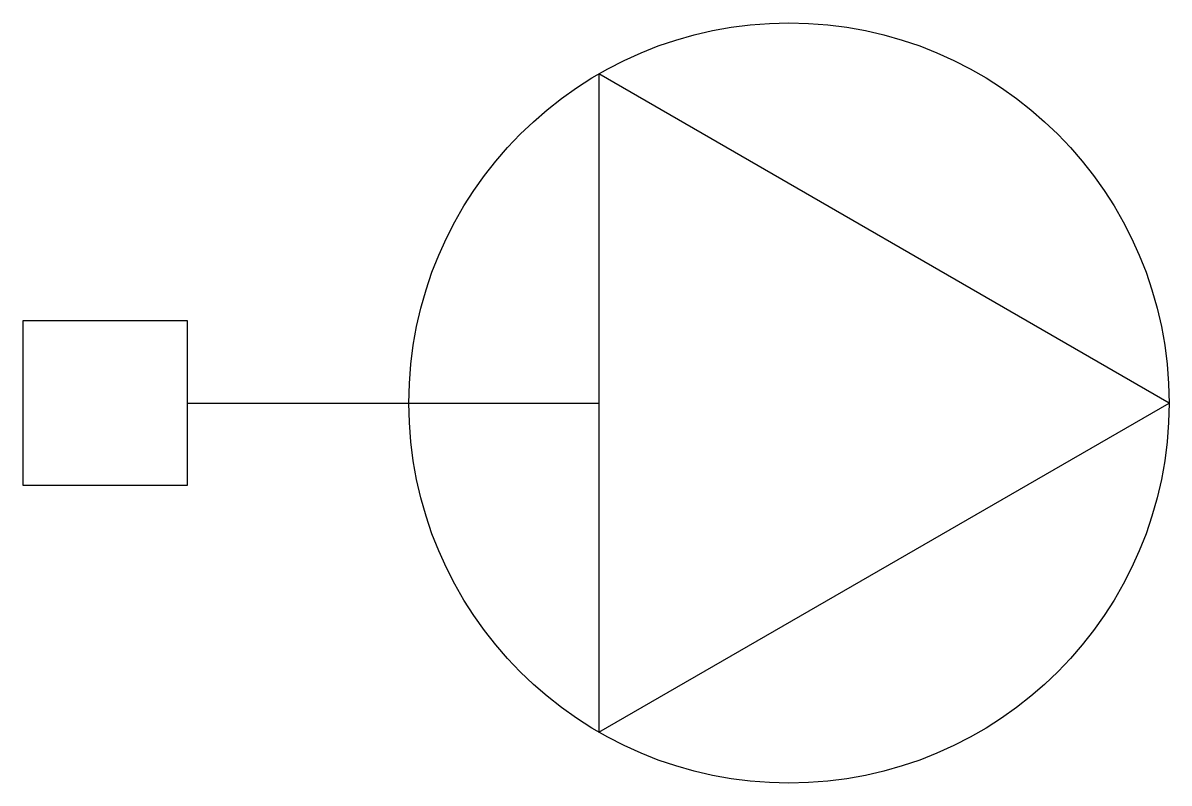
# Model space of a CAD drawing. Header units: millimetres. Extents: x -3111.249 to -3110.691, y 3750.456 to 3750.825.
import ezdxf

# ---------------------------------------------------------------- set-up
doc = ezdxf.new("R2010")
doc.units = ezdxf.units.MM
doc.header["$LTSCALE"] = 10
doc.layers.add('Ele_tomadas', color=2, linetype='Continuous')

msp = doc.modelspace()

# ---------------------------------------------------------------- linework, layer by layer
at = {"layer": 'Ele_tomadas', "color": 5}
msp.add_line((-3111.16861, 3750.64052), (-3110.96861, 3750.64052), dxfattribs=at)
at = {"layer": 'Ele_tomadas', "color": 3}
for points in [[(-3110.96861, 3750.48052), (-3110.69148, 3750.64052), (-3110.96861, 3750.80052)], [(-3111.24861, 3750.60052), (-3111.16861, 3750.60052), (-3111.16861, 3750.68052), (-3111.24861, 3750.68052)]]:
    msp.add_lwpolyline(points, close=True, dxfattribs=at)
at = {"layer": 'Ele_tomadas', "color": 2}
msp.add_circle((-3110.87623, 3750.64052), 0.18475, dxfattribs=at)

doc.saveas('drawing.dxf')
